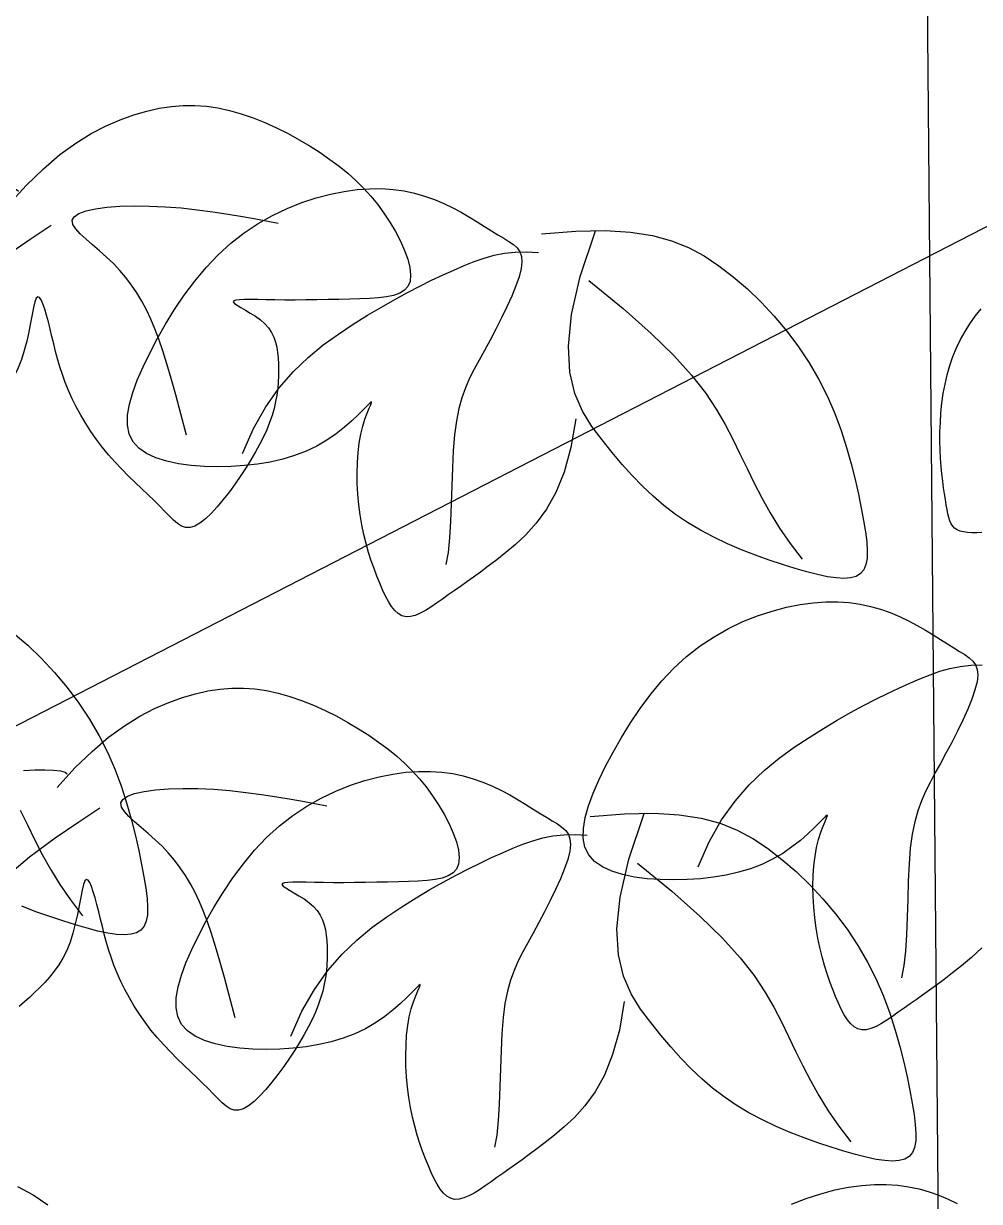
# Model space of a CAD drawing. Extents: x -1568 to -728, y -1287 to -990.
# Drawn here: x -941.959 to -940.302, y -1163.955 to -1161.914 of the extents above; entities that cross this region are included whole.
import ezdxf

# ---------------------------------------------------------------- set-up
doc = ezdxf.new("R2010")
doc.units = 0
doc.header["$LTSCALE"] = 5
doc.layers.get('0').update_dxf_attribs({"linetype": 'CONTINUOUS'})
for name, color, linetype in [('LH', 94, 'CONTINUOUS'), ('LV', 3, 'CONTINUOUS'), ('尺寸标注', 2, 'CONTINUOUS')]:
    doc.layers.add(name, color=color, linetype=linetype)
doc.layers.add('标注', color=4, linetype='CONTINUOUS', lineweight=15)

# ---------------------------------------------------------------- blocks, each defined once
blk = doc.blocks.new('茶')
at = {"layer": 'LH'}
for p, q in [((-0.5048, 0.4494), (-0.5178, 0.4463)), ((-0.4916, 0.4514), (-0.5048, 0.4494)), ((-0.4782, 0.4525), (-0.4916, 0.4514)), ((-0.4645, 0.4525), (-0.4782, 0.4525)), ((-0.4504, 0.4515), (-0.4645, 0.4525)), ((-0.4357, 0.4494), (-0.4504, 0.4515)), ((-0.4204, 0.4463), (-0.4357, 0.4494)), ((-0.5441, 0.4373), (-0.5574, 0.4314)), ((-0.5309, 0.4422), (-0.5441, 0.4373)), ((-0.5178, 0.4463), (-0.5309, 0.4422)), ((-0.4043, 0.442), (-0.4204, 0.4463)), ((-0.3874, 0.4363), (-0.4043, 0.442)), ((-0.3697, 0.4289), (-0.3874, 0.4363)), ((-0.5705, 0.4248), (-0.5835, 0.4176)), ((-0.5574, 0.4314), (-0.5705, 0.4248)), ((-0.3511, 0.4194), (-0.3697, 0.4289)), ((-0.5962, 0.4099), (-0.6085, 0.4018)), ((-0.5835, 0.4176), (-0.5962, 0.4099)), ((-0.3316, 0.4076), (-0.3511, 0.4194)), ((-0.6085, 0.4018), (-0.6203, 0.3934)), ((-0.3113, 0.393), (-0.3316, 0.4076)), ((-0.6315, 0.3849), (-0.642, 0.3762)), ((-0.6203, 0.3934), (-0.6315, 0.3849)), ((-0.2899, 0.3755), (-0.3113, 0.393)), ((-0.6519, 0.3675), (-0.6612, 0.3585)), ((-0.642, 0.3762), (-0.6519, 0.3675)), ((-0.2676, 0.3546), (-0.2899, 0.3755)), ((-0.2783, 0.3718), (-0.2803, 0.3695)), ((-0.2731, 0.3737), (-0.2783, 0.3718)), ((-0.2652, 0.3752), (-0.2731, 0.3737)), ((-0.2552, 0.3764), (-0.2652, 0.3752)), ((-0.2435, 0.3772), (-0.2552, 0.3764)), ((-0.2305, 0.3776), (-0.2435, 0.3772)), ((-0.6612, 0.3585), (-0.6698, 0.3494)), ((-0.6698, 0.3494), (-0.6779, 0.3399)), ((-0.4121, 0.3415), (-0.4295, 0.3399)), ((-0.3956, 0.3424), (-0.4121, 0.3415)), ((-0.3805, 0.3425), (-0.3956, 0.3424)), ((-0.3673, 0.3418), (-0.3805, 0.3425)), ((-0.3562, 0.3403), (-0.3673, 0.3418)), ((-0.3476, 0.338), (-0.3562, 0.3403)), ((-0.6854, 0.3301), (-0.6924, 0.3199)), ((-0.6779, 0.3399), (-0.6854, 0.3301)), ((-0.5023, 0.3271), (-0.5196, 0.3229)), ((-0.4843, 0.331), (-0.5023, 0.3271)), ((-0.466, 0.3346), (-0.4843, 0.331)), ((-0.4476, 0.3376), (-0.466, 0.3346)), ((-0.4295, 0.3399), (-0.4476, 0.3376)), ((-0.342, 0.3348), (-0.3476, 0.338)), ((-0.3395, 0.3308), (-0.342, 0.3348)), ((-0.3399, 0.3261), (-0.3395, 0.3308)), ((-0.2893, 0.3131), (-0.3149, 0.3274)), ((-0.6924, 0.3199), (-0.699, 0.3092)), ((-0.551, 0.3147), (-0.5645, 0.3109)), ((-0.5359, 0.3187), (-0.551, 0.3147)), ((-0.5196, 0.3229), (-0.5359, 0.3187)), ((-0.3535, 0.3078), (-0.3474, 0.3145)), ((-0.3474, 0.3145), (-0.3427, 0.3206)), ((-0.3427, 0.3206), (-0.3399, 0.3261)), ((-0.2604, 0.2968), (-0.2893, 0.3131)), ((-0.699, 0.3092), (-0.705, 0.2981)), ((-0.5645, 0.3109), (-0.5762, 0.3076)), ((-0.368, 0.2931), (-0.3605, 0.3006)), ((-0.3605, 0.3006), (-0.3535, 0.3078)), ((-0.7105, 0.2867), (-0.7152, 0.2753)), ((-0.705, 0.2981), (-0.7105, 0.2867)), ((-0.3755, 0.2852), (-0.368, 0.2931)), ((-0.2292, 0.2776), (-0.2604, 0.2968)), ((-0.7152, 0.2753), (-0.7191, 0.2642)), ((-0.3894, 0.2685), (-0.3827, 0.277)), ((-0.3827, 0.277), (-0.3755, 0.2852)), ((-0.1968, 0.2544), (-0.2292, 0.2776)), ((-0.7191, 0.2642), (-0.7219, 0.2537)), ((-0.4014, 0.2506), (-0.3956, 0.2598)), ((-0.3956, 0.2598), (-0.3894, 0.2685)), ((-0.7219, 0.2537), (-0.7235, 0.244)), ((-0.4068, 0.2411), (-0.4014, 0.2506)), ((-0.296, 0.2422), (-0.2943, 0.2452)), ((-0.2943, 0.2452), (-0.2925, 0.2461)), ((-0.2925, 0.2461), (-0.2906, 0.2447)), ((-0.7235, 0.244), (-0.7237, 0.2354)), ((-0.7237, 0.2354), (-0.7224, 0.2281)), ((-0.4118, 0.2311), (-0.4068, 0.2411)), ((-0.2992, 0.2313), (-0.2977, 0.2375)), ((-0.2977, 0.2375), (-0.296, 0.2422)), ((-0.2906, 0.2447), (-0.2887, 0.2406)), ((-0.2887, 0.2406), (-0.2865, 0.2343)), ((-0.2865, 0.2343), (-0.2842, 0.2263)), ((-0.7224, 0.2281), (-0.7196, 0.2225)), ((-0.7196, 0.2225), (-0.7152, 0.2183)), ((-0.7152, 0.2183), (-0.7094, 0.2154)), ((-0.5883, 0.2176), (-0.5764, 0.2186)), ((-0.5764, 0.2186), (-0.5651, 0.2197)), ((-0.5651, 0.2197), (-0.5546, 0.2207)), ((-0.5546, 0.2207), (-0.5452, 0.2217)), ((-0.5452, 0.2217), (-0.5368, 0.2225)), ((-0.5368, 0.2225), (-0.5298, 0.2231)), ((-0.5298, 0.2231), (-0.5242, 0.2233)), ((-0.5242, 0.2233), (-0.5201, 0.2232)), ((-0.5183, 0.2196), (-0.5211, 0.2172)), ((-0.5201, 0.2232), (-0.5176, 0.2226)), ((-0.517, 0.2214), (-0.5183, 0.2196)), ((-0.5176, 0.2226), (-0.517, 0.2214)), ((-0.4205, 0.2096), (-0.4163, 0.2206)), ((-0.4163, 0.2206), (-0.4118, 0.2311)), ((-0.3022, 0.2161), (-0.3007, 0.2241)), ((-0.3007, 0.2241), (-0.2992, 0.2313)), ((-0.2842, 0.2263), (-0.2816, 0.2169)), ((-0.7094, 0.2154), (-0.7022, 0.2135)), ((-0.7022, 0.2135), (-0.6939, 0.2125)), ((-0.6939, 0.2125), (-0.6846, 0.2122)), ((-0.6846, 0.2122), (-0.6743, 0.2124)), ((-0.6743, 0.2124), (-0.6631, 0.2128)), ((-0.6631, 0.2128), (-0.6513, 0.2134)), ((-0.6513, 0.2134), (-0.6389, 0.2141)), ((-0.6389, 0.2141), (-0.6263, 0.2149)), ((-0.6263, 0.2149), (-0.6135, 0.2158)), ((-0.6135, 0.2158), (-0.6008, 0.2167)), ((-0.6008, 0.2167), (-0.5883, 0.2176)), ((-0.5355, 0.2069), (-0.5411, 0.2027)), ((-0.5301, 0.2108), (-0.5355, 0.2069)), ((-0.5252, 0.2143), (-0.5301, 0.2108)), ((-0.5211, 0.2172), (-0.5252, 0.2143)), ((-0.4243, 0.1981), (-0.4205, 0.2096)), ((-0.3049, 0.1991), (-0.3035, 0.2077)), ((-0.3035, 0.2077), (-0.3022, 0.2161)), ((-0.2816, 0.2169), (-0.2787, 0.2066)), ((-0.2787, 0.2066), (-0.2754, 0.196)), ((-0.5511, 0.1931), (-0.555, 0.188)), ((-0.5464, 0.198), (-0.5511, 0.1931)), ((-0.5411, 0.2027), (-0.5464, 0.198)), ((-0.4278, 0.1856), (-0.4243, 0.1981)), ((-0.3063, 0.1904), (-0.3049, 0.1991)), ((-0.2754, 0.196), (-0.2717, 0.1854)), ((-0.5602, 0.1769), (-0.5617, 0.1711)), ((-0.558, 0.1826), (-0.5602, 0.1769)), ((-0.555, 0.188), (-0.558, 0.1826)), ((-0.4312, 0.1719), (-0.4278, 0.1856)), ((-0.3093, 0.1726), (-0.3077, 0.1815)), ((-0.3077, 0.1815), (-0.3063, 0.1904)), ((-0.2717, 0.1854), (-0.2676, 0.1753)), ((-0.5627, 0.165), (-0.5632, 0.1588)), ((-0.5617, 0.1711), (-0.5627, 0.165)), ((-0.4346, 0.1566), (-0.4312, 0.1719)), ((-0.3133, 0.1542), (-0.3112, 0.1634)), ((-0.3112, 0.1634), (-0.3093, 0.1726)), ((-0.2676, 0.1753), (-0.2629, 0.1661)), ((-0.2629, 0.1661), (-0.2579, 0.1578)), ((-0.5632, 0.1588), (-0.5633, 0.1523)), ((-0.5633, 0.1523), (-0.5631, 0.1457)), ((-0.4381, 0.1393), (-0.4346, 0.1566)), ((-0.3159, 0.1448), (-0.3133, 0.1542)), ((-0.2579, 0.1578), (-0.2524, 0.1503)), ((-0.2524, 0.1503), (-0.2466, 0.1434)), ((-0.5631, 0.1457), (-0.5627, 0.1389)), ((-0.5627, 0.1389), (-0.5621, 0.1319)), ((-0.4418, 0.1198), (-0.4381, 0.1393)), ((-0.3188, 0.1352), (-0.3159, 0.1448)), ((-0.2466, 0.1434), (-0.2406, 0.1371)), ((-0.2406, 0.1371), (-0.2345, 0.1313)), ((-0.5621, 0.1319), (-0.5611, 0.1248)), ((-0.5611, 0.1248), (-0.5599, 0.1175)), ((-0.3262, 0.1155), (-0.3222, 0.1254)), ((-0.3222, 0.1254), (-0.3188, 0.1352)), ((-0.2345, 0.1313), (-0.2282, 0.1259)), ((-0.2282, 0.1259), (-0.2219, 0.1207)), ((-0.5599, 0.1175), (-0.5582, 0.11)), ((-0.5582, 0.11), (-0.5562, 0.1025)), ((-0.4458, 0.0975), (-0.4418, 0.1198)), ((-0.3305, 0.1056), (-0.3262, 0.1155)), ((-0.2219, 0.1207), (-0.2156, 0.1158)), ((-0.2156, 0.1158), (-0.2093, 0.111)), ((-0.2093, 0.111), (-0.2029, 0.1064)), ((-0.5562, 0.1025), (-0.5537, 0.0948)), ((-0.4504, 0.0723), (-0.4458, 0.0975)), ((-0.3406, 0.0858), (-0.3354, 0.0957)), ((-0.3354, 0.0957), (-0.3305, 0.1056)), ((-0.5537, 0.0948), (-0.5507, 0.087)), ((-0.5507, 0.087), (-0.5472, 0.0791)), ((-0.3463, 0.0761), (-0.3406, 0.0858)), ((-0.5472, 0.0791), (-0.5432, 0.0711)), ((-0.5432, 0.0711), (-0.5387, 0.063)), ((-0.3523, 0.0665), (-0.3463, 0.0761)), ((-0.5387, 0.063), (-0.5336, 0.0548)), ((-0.5336, 0.0548), (-0.5281, 0.0465)), ((-0.3655, 0.0482), (-0.3588, 0.0572)), ((-0.3588, 0.0572), (-0.3523, 0.0665)), ((-0.5281, 0.0465), (-0.5222, 0.038)), ((-0.3725, 0.0394), (-0.3655, 0.0482)), ((-0.5222, 0.038), (-0.5158, 0.0294)), ((-0.5158, 0.0294), (-0.5089, 0.0207)), ((-0.3867, 0.0229), (-0.3796, 0.031)), ((-0.3796, 0.031), (-0.3725, 0.0394)), ((-0.5089, 0.0207), (-0.5017, 0.0119)), ((-0.4004, 0.0076), (-0.3937, 0.0151)), ((-0.3937, 0.0151), (-0.3867, 0.0229)), ((-0.5017, 0.0119), (-0.4942, 0.0031)), ((-0.4942, 0.0031), (-0.4865, -0.0052)), ((-0.4125, -0.0064), (-0.4067, 0.0005)), ((-0.4067, 0.0005), (-0.4004, 0.0076)), ((-0.4865, -0.0052), (-0.4788, -0.013)), ((-0.4788, -0.013), (-0.4713, -0.0199)), ((-0.4226, -0.0188), (-0.4178, -0.0128)), ((-0.4178, -0.0128), (-0.4125, -0.0064)), ((-0.4713, -0.0199), (-0.4641, -0.0258)), ((-0.4641, -0.0258), (-0.4573, -0.0302)), ((-0.4314, -0.0284), (-0.4271, -0.0241)), ((-0.4271, -0.0241), (-0.4226, -0.0188)), ((-0.4573, -0.0302), (-0.4511, -0.0331)), ((-0.4511, -0.0331), (-0.4455, -0.0342)), ((-0.4455, -0.0342), (-0.4405, -0.0337)), ((-0.4405, -0.0337), (-0.4359, -0.0317)), ((-0.4359, -0.0317), (-0.4314, -0.0284)), ((-0.1836, -0.1009), (-0.2007, -0.1121)), ((-0.2007, -0.1121), (-0.2167, -0.1247)), ((-0.2322, -0.1388), (-0.2474, -0.1542)), ((-0.2474, -0.1542), (-0.2619, -0.1707)), ((-0.2619, -0.1707), (-0.2757, -0.1882)), ((-0.2757, -0.1882), (-0.2887, -0.2066)), ((-0.2887, -0.2066), (-0.3007, -0.2256)), ((-0.3007, -0.2256), (-0.3115, -0.2453)), ((-0.3115, -0.2453), (-0.321, -0.2654)), ((-0.321, -0.2654), (-0.3291, -0.2857)), ((-0.3291, -0.2857), (-0.336, -0.3061)), ((-0.336, -0.3061), (-0.3416, -0.3263)), ((-0.3416, -0.3263), (-0.3463, -0.3462)), ((-0.3463, -0.3462), (-0.35, -0.3655)), ((-0.223, -0.3435), (-0.2297, -0.361)), ((-0.35, -0.3655), (-0.353, -0.3839)), ((-0.2297, -0.361), (-0.2366, -0.3786)), ((-0.2366, -0.3786), (-0.244, -0.3963)), ((-0.353, -0.3839), (-0.3554, -0.4013)), ((-0.3554, -0.4013), (-0.3573, -0.4174)), ((-0.244, -0.3963), (-0.2521, -0.4143)), ((-0.3573, -0.4174), (-0.3588, -0.4321)), ((-0.2521, -0.4143), (-0.2614, -0.4326)), ((-0.3588, -0.4321), (-0.3599, -0.4453)), ((-0.2614, -0.4326), (-0.2721, -0.4514)), ((-0.3599, -0.4453), (-0.3604, -0.457)), ((-0.3604, -0.457), (-0.3602, -0.4672)), ((-0.2721, -0.4514), (-0.2844, -0.4708)), ((-0.2466, -0.4687), (-0.2312, -0.4617)), ((-0.2312, -0.4617), (-0.2157, -0.4541)), ((-0.3602, -0.4672), (-0.3593, -0.4759)), ((-0.3593, -0.4759), (-0.3573, -0.4831)), ((-0.2755, -0.4807), (-0.2614, -0.475)), ((-0.2614, -0.475), (-0.2466, -0.4687)), ((-0.3573, -0.4831), (-0.3544, -0.4888)), ((-0.3544, -0.4888), (-0.3503, -0.493)), ((-0.3008, -0.4899), (-0.2886, -0.4857)), ((-0.2886, -0.4857), (-0.2755, -0.4807)), ((-0.3503, -0.493), (-0.345, -0.4956)), ((-0.345, -0.4956), (-0.3385, -0.4969)), ((-0.3385, -0.4969), (-0.3307, -0.4969)), ((-0.3307, -0.4969), (-0.3219, -0.4956)), ((-0.3219, -0.4956), (-0.3118, -0.4933)), ((-0.3118, -0.4933), (-0.3008, -0.4899))]:
    blk.add_line(p, q, dxfattribs=at)
blk = doc.blocks.new('茶1')
at = {"layer": '尺寸标注'}
for p in [(-0.0841, 0.7079), (-0.0841, 0.0324)]:
    blk.add_blockref('茶', p, dxfattribs=at)
blk = doc.blocks.new('15')
at = {"layer": 'LH', "color": 38}
for p, q in [((-0.8594, 2.2299), (-0.8435, 2.2331)), ((-0.8435, 2.2331), (-0.8284, 2.2351)), ((-0.8284, 2.2351), (-0.8139, 2.2361)), ((-0.8139, 2.2361), (-0.8001, 2.2362)), ((-0.8001, 2.2362), (-0.7869, 2.2353)), ((-0.7869, 2.2353), (-0.7743, 2.2335)), ((-0.7743, 2.2335), (-0.7622, 2.231)), ((-0.9095, 2.2133), (-0.8926, 2.2201)), ((-0.8926, 2.2201), (-0.8758, 2.2256)), ((-0.8758, 2.2256), (-0.8594, 2.2299)), ((-0.7622, 2.231), (-0.7506, 2.2277)), ((-0.7506, 2.2277), (-0.7394, 2.2237)), ((-0.7394, 2.2237), (-0.7286, 2.2192)), ((-0.7286, 2.2192), (-0.7182, 2.2142)), ((-0.9429, 2.196), (-0.9263, 2.2053)), ((-0.9263, 2.2053), (-0.9095, 2.2133)), ((-0.7182, 2.2142), (-0.7083, 2.2089)), ((-0.7083, 2.2089), (-0.6988, 2.2034)), ((-0.9591, 2.1853), (-0.9429, 2.196)), ((-0.6988, 2.2034), (-0.6898, 2.1979)), ((-0.6898, 2.1979), (-0.6813, 2.1926)), ((-0.6813, 2.1926), (-0.6734, 2.1876)), ((-0.9746, 2.1732), (-0.9591, 2.1853)), ((-0.6734, 2.1876), (-0.6661, 2.183)), ((-0.6661, 2.183), (-0.6593, 2.179)), ((-0.6593, 2.179), (-0.6533, 2.1753)), ((-0.6155, 2.1839), (-0.576, 2.1871)), ((-0.576, 2.1871), (-0.542, 2.1878)), ((-0.5708, 2.1347), (-0.5531, 2.1874)), ((-0.542, 2.1878), (-0.5127, 2.1861)), ((-0.5127, 2.1861), (-0.4874, 2.1821)), ((-0.4874, 2.1821), (-0.4653, 2.1761)), ((-0.9893, 2.1597), (-0.9746, 2.1732)), ((-0.6533, 2.1753), (-0.6481, 2.1717)), ((-0.6481, 2.1717), (-0.6439, 2.1677)), ((-0.6439, 2.1677), (-0.6408, 2.1633)), ((-0.4653, 2.1761), (-0.4457, 2.1682)), ((-0.4457, 2.1682), (-0.4278, 2.1585)), ((-1.0031, 2.145), (-0.9893, 2.1597)), ((-0.705, 2.1474), (-0.6934, 2.152)), ((-0.6934, 2.152), (-0.6819, 2.156)), ((-0.6819, 2.156), (-0.6704, 2.1592)), ((-0.6704, 2.1592), (-0.6585, 2.1615)), ((-0.6585, 2.1615), (-0.6461, 2.1629)), ((-0.6461, 2.1629), (-0.633, 2.1633)), ((-0.6408, 2.1633), (-0.6388, 2.158)), ((-0.6382, 2.1516), (-0.6391, 2.1439)), ((-0.6388, 2.158), (-0.6382, 2.1516)), ((-0.633, 2.1633), (-0.6189, 2.1624)), ((-0.4278, 2.1585), (-0.4108, 2.1472)), ((-1.0161, 2.1294), (-1.0031, 2.145)), ((-0.7294, 2.1365), (-0.7169, 2.1422)), ((-0.7169, 2.1422), (-0.705, 2.1474)), ((-0.6391, 2.1439), (-0.6415, 2.1345)), ((-0.4108, 2.1472), (-0.3942, 2.1345)), ((-1.0283, 2.1131), (-1.0161, 2.1294)), ((-0.7704, 2.1162), (-0.7562, 2.1236)), ((-0.7562, 2.1236), (-0.7425, 2.1303)), ((-0.7425, 2.1303), (-0.7294, 2.1365)), ((-0.6452, 2.1238), (-0.6499, 2.112)), ((-0.6415, 2.1345), (-0.6452, 2.1238)), ((-0.5809, 2.0907), (-0.5708, 2.1347)), ((-0.561, 2.1302), (-0.5212, 2.0977)), ((-0.3942, 2.1345), (-0.3778, 2.1204)), ((-1.0395, 2.0964), (-1.0283, 2.1131)), ((-0.7852, 2.1082), (-0.7704, 2.1162)), ((-0.6499, 2.112), (-0.6556, 2.0996)), ((-0.3778, 2.1204), (-0.3619, 2.1052)), ((-1.0499, 2.0795), (-1.0395, 2.0964)), ((-0.8166, 2.0899), (-0.8006, 2.0994)), ((-0.8006, 2.0994), (-0.7852, 2.1082)), ((-0.6556, 2.0996), (-0.6618, 2.0868)), ((-0.5212, 2.0977), (-0.4888, 2.0689)), ((-0.3619, 2.1052), (-0.3467, 2.0889)), ((-0.1145, 2.0889), (-0.1078, 2.0972)), ((-0.8332, 2.0795), (-0.8166, 2.0899)), ((-0.6618, 2.0868), (-0.6683, 2.0739)), ((-0.5846, 2.0543), (-0.5809, 2.0907)), ((-0.3467, 2.0889), (-0.3323, 2.0717)), ((-0.1207, 2.0802), (-0.1145, 2.0889)), ((-1.0595, 2.0627), (-1.0499, 2.0795)), ((-0.8503, 2.0682), (-0.8332, 2.0795)), ((-0.6683, 2.0739), (-0.675, 2.0613)), ((-0.4888, 2.0689), (-0.4629, 2.0435)), ((-0.3323, 2.0717), (-0.3187, 2.0536)), ((-0.1316, 2.0619), (-0.1264, 2.0712)), ((-0.1264, 2.0712), (-0.1207, 2.0802)), ((-1.0681, 2.0462), (-1.0595, 2.0627)), ((-0.8851, 2.0413), (-0.8678, 2.0556)), ((-0.8678, 2.0556), (-0.8503, 2.0682)), ((-0.675, 2.0613), (-0.6815, 2.0494)), ((-0.1362, 2.0522), (-0.1316, 2.0619)), ((-1.0759, 2.0303), (-1.0681, 2.0462)), ((-0.6815, 2.0494), (-0.6877, 2.0382)), ((-0.583, 2.0243), (-0.5846, 2.0543)), ((-0.4629, 2.0435), (-0.4424, 2.0208)), ((-0.3187, 2.0536), (-0.3063, 2.035)), ((-0.1439, 2.0319), (-0.1403, 2.0422)), ((-0.1403, 2.0422), (-0.1362, 2.0522)), ((-1.0825, 2.015), (-1.0759, 2.0303)), ((-0.9022, 2.0249), (-0.8851, 2.0413)), ((-0.6877, 2.0382), (-0.6934, 2.0276)), ((-0.3063, 2.035), (-0.2952, 2.0158)), ((-0.147, 2.0213), (-0.1439, 2.0319)), ((-1.0878, 2.0006), (-1.0825, 2.015)), ((-0.9186, 2.006), (-0.9022, 2.0249)), ((-0.6987, 2.0171), (-0.7034, 2.0062)), ((-0.6934, 2.0276), (-0.6987, 2.0171)), ((-0.5771, 1.9996), (-0.583, 2.0243)), ((-0.4424, 2.0208), (-0.4263, 2.0002)), ((-0.2952, 2.0158), (-0.2854, 1.9962)), ((-0.1495, 2.0105), (-0.147, 2.0213)), ((-1.0916, 1.9871), (-1.0878, 2.0006)), ((-0.9342, 1.9841), (-0.9186, 2.006)), ((-0.7034, 2.0062), (-0.7076, 1.9947)), ((-0.1515, 1.9994), (-0.1495, 2.0105)), ((-1.0937, 1.9745), (-1.0916, 1.9871)), ((-0.8136, 1.9887), (-0.8167, 1.9857)), ((-0.8121, 1.9899), (-0.8136, 1.9887)), ((-0.8129, 1.9866), (-0.812, 1.9891)), ((-0.812, 1.9891), (-0.8121, 1.9899)), ((-0.7076, 1.9947), (-0.7111, 1.9821)), ((-0.5682, 1.9791), (-0.5771, 1.9996)), ((-0.4263, 2.0002), (-0.4137, 1.9814)), ((-0.2854, 1.9962), (-0.2769, 1.9764)), ((-0.1542, 1.9771), (-0.1531, 1.9882)), ((-0.1531, 1.9882), (-0.1515, 1.9994)), ((-1.0939, 1.9631), (-1.0937, 1.9745)), ((-0.9484, 1.959), (-0.9342, 1.9841)), ((-0.8273, 1.9749), (-0.8346, 1.968)), ((-0.8213, 1.9809), (-0.8273, 1.9749)), ((-0.8167, 1.9857), (-0.8213, 1.9809)), ((-0.8196, 1.97), (-0.817, 1.9769)), ((-0.817, 1.9769), (-0.8147, 1.9825)), ((-0.8147, 1.9825), (-0.8129, 1.9866)), ((-0.7111, 1.9821), (-0.714, 1.9679)), ((-0.5573, 1.9616), (-0.5682, 1.9791)), ((-0.4137, 1.9814), (-0.4034, 1.9637)), ((-0.2769, 1.9764), (-0.2696, 1.9567)), ((-0.1549, 1.966), (-0.1542, 1.9771)), ((-1.092, 1.9528), (-1.0939, 1.9631)), ((-0.8432, 1.9606), (-0.8529, 1.953)), ((-0.8346, 1.968), (-0.8432, 1.9606)), ((-0.8244, 1.9525), (-0.8221, 1.9618)), ((-0.8221, 1.9618), (-0.8196, 1.97)), ((-0.714, 1.9679), (-0.7162, 1.9518)), ((-0.5761, 1.9703), (-0.5818, 1.937)), ((-0.5455, 1.9461), (-0.5573, 1.9616)), ((-0.4034, 1.9637), (-0.3946, 1.9466)), ((-0.1553, 1.9551), (-0.1549, 1.966)), ((-1.0877, 1.9439), (-1.092, 1.9528)), ((-0.9612, 1.9302), (-0.9484, 1.959)), ((-0.8529, 1.953), (-0.8636, 1.9456)), ((-0.8263, 1.9423), (-0.8244, 1.9525)), ((-0.7162, 1.9518), (-0.7176, 1.9335)), ((-0.5339, 1.9315), (-0.5455, 1.9461)), ((-0.3946, 1.9466), (-0.3864, 1.9297)), ((-0.2696, 1.9567), (-0.2633, 1.9373)), ((-0.1553, 1.9445), (-0.1553, 1.9551)), ((-1.0809, 1.9363), (-1.0877, 1.9439)), ((-1.0719, 1.9301), (-1.0809, 1.9363)), ((-0.8876, 1.9329), (-0.9008, 1.9279)), ((-0.8752, 1.9388), (-0.8876, 1.9329)), ((-0.8636, 1.9456), (-0.8752, 1.9388)), ((-0.8275, 1.9314), (-0.8263, 1.9423)), ((-0.7176, 1.9335), (-0.7186, 1.9136)), ((-0.5818, 1.937), (-0.5896, 1.9088)), ((-0.2633, 1.9373), (-0.2579, 1.9184)), ((-0.1551, 1.9343), (-0.1553, 1.9445)), ((-0.1546, 1.9246), (-0.1551, 1.9343)), ((-1.061, 1.9251), (-1.0719, 1.9301)), ((-1.0486, 1.9212), (-1.061, 1.9251)), ((-1.0349, 1.9183), (-1.0486, 1.9212)), ((-0.9289, 1.9204), (-0.9436, 1.918)), ((-0.9146, 1.9237), (-0.9289, 1.9204)), ((-0.9008, 1.9279), (-0.9146, 1.9237)), ((-0.8286, 1.9079), (-0.8283, 1.9198)), ((-0.8283, 1.9198), (-0.8275, 1.9314)), ((-0.5223, 1.9177), (-0.5339, 1.9315)), ((-0.3864, 1.9297), (-0.3782, 1.9128)), ((-0.1539, 1.9153), (-0.1546, 1.9246)), ((-1.0203, 1.9164), (-1.0349, 1.9183)), ((-1.005, 1.9153), (-1.0203, 1.9164)), ((-0.9895, 1.9149), (-1.005, 1.9153)), ((-0.974, 1.9152), (-0.9895, 1.9149)), ((-0.9587, 1.9162), (-0.974, 1.9152)), ((-0.9436, 1.918), (-0.9587, 1.9162)), ((-0.8284, 1.8956), (-0.8286, 1.9079)), ((-0.7186, 1.9136), (-0.7192, 1.8928)), ((-0.5896, 1.9088), (-0.5992, 1.8853)), ((-0.5107, 1.9047), (-0.5223, 1.9177)), ((-0.3782, 1.9128), (-0.3699, 1.8959)), ((-0.2579, 1.9184), (-0.2534, 1.9003)), ((-0.1531, 1.9066), (-0.1539, 1.9153)), ((-0.1521, 1.8983), (-0.1531, 1.9066)), ((-0.8277, 1.8833), (-0.8284, 1.8956)), ((-0.7192, 1.8928), (-0.7198, 1.8719)), ((-0.4989, 1.8925), (-0.5107, 1.9047)), ((-0.4868, 1.8809), (-0.4989, 1.8925)), ((-0.3699, 1.8959), (-0.3611, 1.8789)), ((-0.2534, 1.9003), (-0.2496, 1.8832)), ((-0.1511, 1.8906), (-0.1521, 1.8983)), ((-0.8266, 1.8711), (-0.8277, 1.8833)), ((-0.5992, 1.8853), (-0.61, 1.8658)), ((-0.4742, 1.8701), (-0.4868, 1.8809)), ((-0.3611, 1.8789), (-0.3514, 1.8616)), ((-0.2496, 1.8832), (-0.2463, 1.8672)), ((-0.15, 1.8835), (-0.1511, 1.8906)), ((-0.149, 1.8769), (-0.15, 1.8835)), ((-0.8251, 1.8592), (-0.8266, 1.8711)), ((-0.7198, 1.8719), (-0.7206, 1.8516)), ((-0.61, 1.8658), (-0.6216, 1.8496)), ((-0.461, 1.8599), (-0.4742, 1.8701)), ((-0.2463, 1.8672), (-0.2436, 1.8527)), ((-0.148, 1.8709), (-0.149, 1.8769)), ((-0.147, 1.8654), (-0.148, 1.8709)), ((-0.1461, 1.8605), (-0.147, 1.8654)), ((-0.8231, 1.8477), (-0.8251, 1.8592)), ((-0.7206, 1.8516), (-0.7218, 1.8327)), ((-0.447, 1.8504), (-0.461, 1.8599)), ((-0.3514, 1.8616), (-0.3407, 1.8441)), ((-0.2436, 1.8527), (-0.2414, 1.8397)), ((-0.1451, 1.8562), (-0.1461, 1.8605)), ((-0.1439, 1.8524), (-0.1451, 1.8562)), ((-0.1425, 1.8491), (-0.1439, 1.8524)), ((-0.8208, 1.8367), (-0.8231, 1.8477)), ((-0.6216, 1.8496), (-0.6336, 1.8363)), ((-0.4321, 1.8416), (-0.447, 1.8504)), ((-0.4166, 1.8334), (-0.4321, 1.8416)), ((-0.3407, 1.8441), (-0.3285, 1.8263)), ((-0.2414, 1.8397), (-0.24, 1.8281)), ((-0.1406, 1.8463), (-0.1425, 1.8491)), ((-0.1384, 1.844), (-0.1406, 1.8463)), ((-0.1355, 1.8421), (-0.1384, 1.844)), ((-0.1321, 1.8406), (-0.1355, 1.8421)), ((-0.1281, 1.8396), (-0.1321, 1.8406)), ((-0.1235, 1.8389), (-0.1281, 1.8396)), ((-0.1184, 1.8386), (-0.1235, 1.8389)), ((-0.1129, 1.8386), (-0.1184, 1.8386)), ((-0.1069, 1.8389), (-0.1129, 1.8386)), ((-0.8182, 1.8261), (-0.8208, 1.8367)), ((-0.8154, 1.816), (-0.8182, 1.8261)), ((-0.7218, 1.8327), (-0.7236, 1.8158)), ((-0.6455, 1.8252), (-0.6569, 1.8158)), ((-0.6336, 1.8363), (-0.6455, 1.8252)), ((-0.4006, 1.8259), (-0.4166, 1.8334)), ((-0.3844, 1.8189), (-0.4006, 1.8259)), ((-0.3285, 1.8263), (-0.3145, 1.808)), ((-0.24, 1.8281), (-0.2393, 1.8179)), ((-0.8123, 1.8063), (-0.8154, 1.816)), ((-0.7236, 1.8158), (-0.7263, 1.8018)), ((-0.6569, 1.8158), (-0.6674, 1.8075)), ((-0.3683, 1.8126), (-0.3844, 1.8189)), ((-0.3525, 1.8069), (-0.3683, 1.8126)), ((-0.2393, 1.8179), (-0.2396, 1.8091)), ((-0.8091, 1.7972), (-0.8123, 1.8063)), ((-0.8058, 1.7885), (-0.8091, 1.7972)), ((-0.6771, 1.8), (-0.686, 1.7933)), ((-0.6674, 1.8075), (-0.6771, 1.8)), ((-0.3372, 1.8018), (-0.3525, 1.8069)), ((-0.3226, 1.7973), (-0.3372, 1.8018)), ((-0.3091, 1.7934), (-0.3226, 1.7973)), ((-0.2408, 1.8018), (-0.2433, 1.7959)), ((-0.2396, 1.8091), (-0.2408, 1.8018)), ((-0.8025, 1.7803), (-0.8058, 1.7885)), ((-0.6942, 1.7873), (-0.702, 1.7818)), ((-0.686, 1.7933), (-0.6942, 1.7873)), ((-0.2967, 1.7903), (-0.3091, 1.7934)), ((-0.2853, 1.7879), (-0.2967, 1.7903)), ((-0.2752, 1.7864), (-0.2853, 1.7879)), ((-0.2662, 1.7859), (-0.2752, 1.7864)), ((-0.2585, 1.7865), (-0.2662, 1.7859)), ((-0.2521, 1.7883), (-0.2585, 1.7865)), ((-0.247, 1.7914), (-0.2521, 1.7883)), ((-0.2433, 1.7959), (-0.247, 1.7914)), ((-0.7992, 1.7726), (-0.8025, 1.7803)), ((-0.7959, 1.7655), (-0.7992, 1.7726)), ((-0.7164, 1.7716), (-0.7233, 1.7668)), ((-0.7093, 1.7766), (-0.7164, 1.7716)), ((-0.702, 1.7818), (-0.7093, 1.7766)), ((-0.7925, 1.7591), (-0.7959, 1.7655)), ((-0.7889, 1.7535), (-0.7925, 1.7591)), ((-0.7368, 1.7572), (-0.7433, 1.7528)), ((-0.7301, 1.7619), (-0.7368, 1.7572)), ((-0.7233, 1.7668), (-0.7301, 1.7619)), ((-0.3328, 1.7525), (-0.3169, 1.7557)), ((-0.3169, 1.7557), (-0.3018, 1.7578)), ((-0.3018, 1.7578), (-0.2873, 1.7588)), ((-0.2873, 1.7588), (-0.2735, 1.7588)), ((-0.2735, 1.7588), (-0.2603, 1.7579)), ((-0.2603, 1.7579), (-0.2477, 1.7562)), ((-0.2477, 1.7562), (-0.2356, 1.7536)), ((-0.7852, 1.7489), (-0.7889, 1.7535)), ((-0.7811, 1.7453), (-0.7852, 1.7489)), ((-0.7768, 1.7428), (-0.7811, 1.7453)), ((-0.7721, 1.7417), (-0.7768, 1.7428)), ((-0.7616, 1.7432), (-0.767, 1.7419)), ((-0.7558, 1.7456), (-0.7616, 1.7432)), ((-0.7497, 1.7489), (-0.7558, 1.7456)), ((-0.7433, 1.7528), (-0.7497, 1.7489)), ((-0.3829, 1.736), (-0.366, 1.7427)), ((-0.366, 1.7427), (-0.3492, 1.7482)), ((-0.3492, 1.7482), (-0.3328, 1.7525)), ((-0.2356, 1.7536), (-0.224, 1.7503)), ((-0.224, 1.7503), (-0.2128, 1.7464)), ((-0.2128, 1.7464), (-0.202, 1.7418)), ((-0.767, 1.7419), (-0.7721, 1.7417)), ((-0.3997, 1.7279), (-0.3829, 1.736)), ((-0.202, 1.7418), (-0.1916, 1.7368)), ((-0.1916, 1.7368), (-0.1817, 1.7315)), ((-0.1817, 1.7315), (-0.1722, 1.726)), ((-0.4325, 1.7079), (-0.4163, 1.7186)), ((-0.4163, 1.7186), (-0.3997, 1.7279)), ((-0.1722, 1.726), (-0.1632, 1.7206)), ((-0.1632, 1.7206), (-0.1547, 1.7152)), ((-0.1547, 1.7152), (-0.1468, 1.7102)), ((-0.448, 1.6958), (-0.4325, 1.7079)), ((-0.1468, 1.7102), (-0.1395, 1.7057)), ((-0.1395, 1.7057), (-0.1327, 1.7016)), ((-0.1327, 1.7016), (-0.1267, 1.698)), ((-0.4627, 1.6823), (-0.448, 1.6958)), ((-0.1267, 1.698), (-0.1215, 1.6943)), ((-0.1215, 1.6943), (-0.1173, 1.6904)), ((-0.1173, 1.6904), (-0.1142, 1.6859)), ((-0.4765, 1.6677), (-0.4627, 1.6823)), ((-0.1784, 1.67), (-0.1668, 1.6746)), ((-0.1668, 1.6746), (-0.1553, 1.6786)), ((-0.1553, 1.6786), (-0.1438, 1.6818)), ((-0.1438, 1.6818), (-0.1319, 1.6842)), ((-0.1319, 1.6842), (-0.1195, 1.6856)), ((-0.1195, 1.6856), (-0.1064, 1.6859)), ((-0.1142, 1.6859), (-0.1122, 1.6807)), ((-0.1116, 1.6743), (-0.1125, 1.6665)), ((-0.1122, 1.6807), (-0.1116, 1.6743)), ((-0.4895, 1.6521), (-0.4765, 1.6677)), ((-0.2028, 1.6591), (-0.1903, 1.6648)), ((-0.1903, 1.6648), (-0.1784, 1.67)), ((-0.1125, 1.6665), (-0.1149, 1.6571)), ((-0.5017, 1.6358), (-0.4895, 1.6521)), ((-0.2296, 1.6462), (-0.2159, 1.6529)), ((-0.2159, 1.6529), (-0.2028, 1.6591)), ((-0.1149, 1.6571), (-0.1186, 1.6464)), ((-0.5129, 1.619), (-0.5017, 1.6358)), ((-0.2586, 1.6308), (-0.2438, 1.6389)), ((-0.2438, 1.6389), (-0.2296, 1.6462)), ((-0.1233, 1.6347), (-0.129, 1.6222)), ((-0.1186, 1.6464), (-0.1233, 1.6347)), ((-0.29, 1.6125), (-0.274, 1.6221)), ((-0.274, 1.6221), (-0.2586, 1.6308)), ((-0.129, 1.6222), (-0.1352, 1.6094)), ((-0.5233, 1.6021), (-0.5129, 1.619)), ((-0.3066, 1.6022), (-0.29, 1.6125)), ((-0.1352, 1.6094), (-0.1417, 1.5965)), ((-0.5329, 1.5853), (-0.5233, 1.6021)), ((-0.3237, 1.5908), (-0.3066, 1.6022)), ((-0.1417, 1.5965), (-0.1484, 1.584)), ((-0.5415, 1.5688), (-0.5329, 1.5853)), ((-0.3411, 1.5782), (-0.3237, 1.5908)), ((-0.1484, 1.584), (-0.1549, 1.572)), ((-0.5492, 1.5529), (-0.5415, 1.5688)), ((-0.3585, 1.5639), (-0.3411, 1.5782)), ((-0.1549, 1.572), (-0.1611, 1.5608)), ((-0.8364, 1.5469), (-0.8196, 1.5524)), ((-0.8196, 1.5524), (-0.8032, 1.5567)), ((-0.8032, 1.5567), (-0.7874, 1.5599)), ((-0.7874, 1.5599), (-0.7722, 1.562)), ((-0.7722, 1.562), (-0.7578, 1.563)), ((-0.7578, 1.563), (-0.744, 1.563)), ((-0.744, 1.563), (-0.7308, 1.5621)), ((-0.7308, 1.5621), (-0.7181, 1.5604)), ((-0.7181, 1.5604), (-0.706, 1.5578)), ((-0.706, 1.5578), (-0.6944, 1.5545)), ((-0.6944, 1.5545), (-0.6832, 1.5506)), ((-0.5559, 1.5377), (-0.5492, 1.5529)), ((-0.3756, 1.5475), (-0.3585, 1.5639)), ((-0.1611, 1.5608), (-0.1668, 1.5502)), ((-0.8701, 1.5321), (-0.8533, 1.5402)), ((-0.8533, 1.5402), (-0.8364, 1.5469)), ((-0.6832, 1.5506), (-0.6724, 1.546)), ((-0.6724, 1.546), (-0.662, 1.541)), ((-0.662, 1.541), (-0.6521, 1.5357)), ((-0.392, 1.5286), (-0.3756, 1.5475)), ((-0.1721, 1.5397), (-0.1768, 1.5289)), ((-0.1668, 1.5502), (-0.1721, 1.5397)), ((-0.8867, 1.5228), (-0.8701, 1.5321)), ((-0.6521, 1.5357), (-0.6426, 1.5302)), ((-0.6426, 1.5302), (-0.6336, 1.5248)), ((-0.6336, 1.5248), (-0.6252, 1.5194)), ((-0.5612, 1.5232), (-0.5559, 1.5377)), ((-0.4076, 1.5068), (-0.392, 1.5286)), ((-0.1768, 1.5289), (-0.181, 1.5174)), ((-0.9184, 1.5), (-0.9029, 1.5121)), ((-0.9029, 1.5121), (-0.8867, 1.5228)), ((-0.6252, 1.5194), (-0.6173, 1.5144)), ((-0.6173, 1.5144), (-0.6099, 1.5099)), ((-0.565, 1.5097), (-0.5612, 1.5232)), ((-0.5593, 1.5108), (-0.5198, 1.514)), ((-0.5198, 1.514), (-0.4858, 1.5146)), ((-0.5146, 1.4616), (-0.497, 1.5143)), ((-0.4858, 1.5146), (-0.4565, 1.5129)), ((-0.4565, 1.5129), (-0.4312, 1.509)), ((-0.287, 1.5114), (-0.2901, 1.5083)), ((-0.2855, 1.5125), (-0.287, 1.5114)), ((-0.2863, 1.5093), (-0.2854, 1.5118)), ((-0.2854, 1.5118), (-0.2855, 1.5125)), ((-0.181, 1.5174), (-0.1845, 1.5047)), ((-0.9331, 1.4865), (-0.9184, 1.5)), ((-0.6099, 1.5099), (-0.6032, 1.5059)), ((-0.6032, 1.5059), (-0.5971, 1.5022)), ((-0.5971, 1.5022), (-0.592, 1.4985)), ((-0.592, 1.4985), (-0.5877, 1.4946)), ((-0.5673, 1.4857), (-0.5671, 1.4971)), ((-0.5671, 1.4971), (-0.565, 1.5097)), ((-0.4312, 1.509), (-0.4092, 1.503)), ((-0.4218, 1.4816), (-0.4076, 1.5068)), ((-0.4092, 1.503), (-0.3896, 1.495)), ((-0.3007, 1.4976), (-0.308, 1.4907)), ((-0.2947, 1.5036), (-0.3007, 1.4976)), ((-0.2901, 1.5083), (-0.2947, 1.5036)), ((-0.2929, 1.4926), (-0.2904, 1.4995)), ((-0.2904, 1.4995), (-0.2881, 1.5051)), ((-0.2881, 1.5051), (-0.2863, 1.5093)), ((-0.1845, 1.5047), (-0.1874, 1.4905)), ((-0.947, 1.4719), (-0.9331, 1.4865)), ((-0.6258, 1.4828), (-0.6142, 1.486)), ((-0.6142, 1.486), (-0.6024, 1.4884)), ((-0.6024, 1.4884), (-0.59, 1.4898)), ((-0.59, 1.4898), (-0.5768, 1.4901)), ((-0.5877, 1.4946), (-0.5846, 1.4901)), ((-0.5846, 1.4901), (-0.5827, 1.4849)), ((-0.5827, 1.4849), (-0.5821, 1.4785)), ((-0.5768, 1.4901), (-0.5627, 1.4892)), ((-0.5654, 1.4755), (-0.5673, 1.4857)), ((-0.3896, 1.495), (-0.3716, 1.4854)), ((-0.3716, 1.4854), (-0.3547, 1.4741)), ((-0.308, 1.4907), (-0.3166, 1.4832)), ((-0.2978, 1.4752), (-0.2955, 1.4844)), ((-0.2955, 1.4844), (-0.2929, 1.4926)), ((-0.1874, 1.4905), (-0.1896, 1.4744)), ((-0.96, 1.4563), (-0.947, 1.4719)), ((-0.6608, 1.469), (-0.6488, 1.4742)), ((-0.6488, 1.4742), (-0.6372, 1.4788)), ((-0.6372, 1.4788), (-0.6258, 1.4828)), ((-0.5829, 1.4707), (-0.5853, 1.4613)), ((-0.5821, 1.4785), (-0.5829, 1.4707)), ((-0.5611, 1.4665), (-0.5654, 1.4755)), ((-0.4346, 1.4528), (-0.4218, 1.4816)), ((-0.3547, 1.4741), (-0.338, 1.4613)), ((-0.3263, 1.4756), (-0.337, 1.4682)), ((-0.3166, 1.4832), (-0.3263, 1.4756)), ((-0.2996, 1.465), (-0.2978, 1.4752)), ((-0.1896, 1.4744), (-0.191, 1.4561)), ((-0.9721, 1.44), (-0.96, 1.4563)), ((-0.7, 1.4504), (-0.6863, 1.4571)), ((-0.6863, 1.4571), (-0.6733, 1.4633)), ((-0.6733, 1.4633), (-0.6608, 1.469)), ((-0.5853, 1.4613), (-0.589, 1.4506)), ((-0.5543, 1.459), (-0.5611, 1.4665)), ((-0.5453, 1.4527), (-0.5543, 1.459)), ((-0.5248, 1.4176), (-0.5146, 1.4616)), ((-0.5048, 1.457), (-0.465, 1.4245)), ((-0.3486, 1.4614), (-0.361, 1.4555)), ((-0.337, 1.4682), (-0.3486, 1.4614)), ((-0.338, 1.4613), (-0.3216, 1.4473)), ((-0.3009, 1.454), (-0.2996, 1.465)), ((-0.191, 1.4561), (-0.192, 1.4362)), ((-0.7291, 1.435), (-0.7142, 1.4431)), ((-0.7142, 1.4431), (-0.7, 1.4504)), ((-0.589, 1.4506), (-0.5938, 1.4389)), ((-0.5344, 1.4477), (-0.5453, 1.4527)), ((-0.522, 1.4438), (-0.5344, 1.4477)), ((-0.5083, 1.4409), (-0.522, 1.4438)), ((-0.4023, 1.4431), (-0.417, 1.4406)), ((-0.388, 1.4464), (-0.4023, 1.4431)), ((-0.3742, 1.4505), (-0.388, 1.4464)), ((-0.361, 1.4555), (-0.3742, 1.4505)), ((-0.3216, 1.4473), (-0.3058, 1.432)), ((-0.3017, 1.4425), (-0.3009, 1.454)), ((-0.9834, 1.4232), (-0.9721, 1.44)), ((-0.7445, 1.4263), (-0.7291, 1.435)), ((-0.5938, 1.4389), (-0.5994, 1.4264)), ((-0.4936, 1.439), (-0.5083, 1.4409)), ((-0.4784, 1.4379), (-0.4936, 1.439)), ((-0.4629, 1.4376), (-0.4784, 1.4379)), ((-0.4474, 1.4379), (-0.4629, 1.4376)), ((-0.4321, 1.4389), (-0.4474, 1.4379)), ((-0.417, 1.4406), (-0.4321, 1.4389)), ((-0.3058, 1.432), (-0.2905, 1.4157)), ((-0.302, 1.4305), (-0.3017, 1.4425)), ((-0.3018, 1.4183), (-0.302, 1.4305)), ((-0.192, 1.4362), (-0.1926, 1.4154)), ((-0.9938, 1.4063), (-0.9834, 1.4232)), ((-0.7771, 1.4064), (-0.7605, 1.4167)), ((-0.7605, 1.4167), (-0.7445, 1.4263)), ((-0.5994, 1.4264), (-0.6056, 1.4136)), ((-0.5285, 1.3811), (-0.5248, 1.4176)), ((-0.465, 1.4245), (-0.4327, 1.3958)), ((-0.3011, 1.406), (-0.3018, 1.4183)), ((-0.2905, 1.4157), (-0.2761, 1.3985)), ((-0.1926, 1.4154), (-0.1932, 1.3945)), ((-1.0033, 1.3895), (-0.9938, 1.4063)), ((-0.7942, 1.395), (-0.7771, 1.4064)), ((-0.6056, 1.4136), (-0.6122, 1.4007)), ((-0.3, 1.3938), (-0.3011, 1.406)), ((-1.012, 1.373), (-1.0033, 1.3895)), ((-0.8116, 1.3824), (-0.7942, 1.395)), ((-0.6188, 1.3882), (-0.6254, 1.3762)), ((-0.6122, 1.4007), (-0.6188, 1.3882)), ((-0.4327, 1.3958), (-0.4067, 1.3703)), ((-0.2985, 1.3819), (-0.3, 1.3938)), ((-0.2761, 1.3985), (-0.2626, 1.3805)), ((-0.1932, 1.3945), (-0.194, 1.3742)), ((-0.829, 1.3681), (-0.8116, 1.3824)), ((-0.6254, 1.3762), (-0.6315, 1.365)), ((-0.5268, 1.3511), (-0.5285, 1.3811)), ((-0.2965, 1.3704), (-0.2985, 1.3819)), ((-0.2626, 1.3805), (-0.2502, 1.3618)), ((-1.0197, 1.3571), (-1.012, 1.373)), ((-0.846, 1.3517), (-0.829, 1.3681)), ((-0.6315, 1.365), (-0.6373, 1.3544)), ((-0.4067, 1.3703), (-0.3862, 1.3476)), ((-0.2942, 1.3593), (-0.2965, 1.3704)), ((-0.2502, 1.3618), (-0.239, 1.3426)), ((-0.194, 1.3742), (-0.1952, 1.3553)), ((-1.0263, 1.3419), (-1.0197, 1.3571)), ((-0.8625, 1.3328), (-0.846, 1.3517)), ((-0.6373, 1.3544), (-0.6425, 1.3439)), ((-0.521, 1.3264), (-0.5268, 1.3511)), ((-0.3862, 1.3476), (-0.3701, 1.3271)), ((-0.2916, 1.3487), (-0.2942, 1.3593)), ((-0.2888, 1.3386), (-0.2916, 1.3487)), ((-0.1952, 1.3553), (-0.197, 1.3385)), ((-0.1189, 1.3479), (-0.1303, 1.3384)), ((-0.107, 1.359), (-0.1189, 1.3479)), ((-1.0316, 1.3274), (-1.0263, 1.3419)), ((-0.6425, 1.3439), (-0.6472, 1.3331)), ((-0.2857, 1.329), (-0.2888, 1.3386)), ((-0.239, 1.3426), (-0.2292, 1.323)), ((-0.197, 1.3385), (-0.1996, 1.3245)), ((-0.1303, 1.3384), (-0.1408, 1.3301)), ((-1.0355, 1.3139), (-1.0316, 1.3274)), ((-0.878, 1.311), (-0.8625, 1.3328)), ((-0.6514, 1.3216), (-0.6549, 1.3089)), ((-0.6472, 1.3331), (-0.6514, 1.3216)), ((-0.512, 1.3059), (-0.521, 1.3264)), ((-0.3701, 1.3271), (-0.3575, 1.3082)), ((-0.2825, 1.3198), (-0.2857, 1.329)), ((-0.2292, 1.323), (-0.2207, 1.3032)), ((-0.1504, 1.3227), (-0.1594, 1.316)), ((-0.1408, 1.3301), (-0.1504, 1.3227)), ((-1.0376, 1.3013), (-1.0355, 1.3139)), ((-0.8923, 1.2858), (-0.878, 1.311)), ((-0.7651, 1.3078), (-0.7711, 1.3018)), ((-0.7605, 1.3125), (-0.7651, 1.3078)), ((-0.7608, 1.3037), (-0.7585, 1.3093)), ((-0.7574, 1.3156), (-0.7605, 1.3125)), ((-0.7585, 1.3093), (-0.7567, 1.3135)), ((-0.7559, 1.3167), (-0.7574, 1.3156)), ((-0.7567, 1.3135), (-0.7558, 1.316)), ((-0.7558, 1.316), (-0.7559, 1.3167)), ((-0.6549, 1.3089), (-0.6578, 1.2947)), ((-0.3575, 1.3082), (-0.3473, 1.2905)), ((-0.2792, 1.3111), (-0.2825, 1.3198)), ((-0.2759, 1.3029), (-0.2792, 1.3111)), ((-0.1676, 1.31), (-0.1754, 1.3044)), ((-0.1594, 1.316), (-0.1676, 1.31)), ((-1.0378, 1.2899), (-1.0376, 1.3013)), ((-0.7784, 1.2949), (-0.787, 1.2874)), ((-0.7711, 1.3018), (-0.7784, 1.2949)), ((-0.766, 1.2886), (-0.7634, 1.2968)), ((-0.7634, 1.2968), (-0.7608, 1.3037)), ((-0.6578, 1.2947), (-0.66, 1.2786)), ((-0.52, 1.2972), (-0.5256, 1.2638)), ((-0.5011, 1.2884), (-0.512, 1.3059)), ((-0.2726, 1.2952), (-0.2759, 1.3029)), ((-0.2693, 1.2881), (-0.2726, 1.2952)), ((-0.2207, 1.3032), (-0.2134, 1.2835)), ((-0.1898, 1.2943), (-0.1967, 1.2894)), ((-0.1827, 1.2992), (-0.1898, 1.2943)), ((-0.1754, 1.3044), (-0.1827, 1.2992)), ((-1.0358, 1.2797), (-1.0378, 1.2899)), ((-1.0315, 1.2707), (-1.0358, 1.2797)), ((-0.905, 1.257), (-0.8923, 1.2858)), ((-0.7967, 1.2798), (-0.8074, 1.2724)), ((-0.787, 1.2874), (-0.7967, 1.2798)), ((-0.7701, 1.2692), (-0.7683, 1.2794)), ((-0.7683, 1.2794), (-0.766, 1.2886)), ((-0.4894, 1.2729), (-0.5011, 1.2884)), ((-0.3473, 1.2905), (-0.3385, 1.2735)), ((-0.2659, 1.2817), (-0.2693, 1.2881)), ((-0.2623, 1.2761), (-0.2659, 1.2817)), ((-0.2102, 1.2798), (-0.2167, 1.2754)), ((-0.2134, 1.2835), (-0.2071, 1.2641)), ((-0.2035, 1.2846), (-0.2102, 1.2798)), ((-0.1967, 1.2894), (-0.2035, 1.2846)), ((-1.0247, 1.2632), (-1.0315, 1.2707)), ((-0.819, 1.2656), (-0.8314, 1.2597)), ((-0.8074, 1.2724), (-0.819, 1.2656)), ((-0.7714, 1.2582), (-0.7701, 1.2692)), ((-0.66, 1.2786), (-0.6615, 1.2603)), ((-0.4777, 1.2583), (-0.4894, 1.2729)), ((-0.3385, 1.2735), (-0.3302, 1.2566)), ((-0.2585, 1.2715), (-0.2623, 1.2761)), ((-0.2545, 1.2679), (-0.2585, 1.2715)), ((-0.2502, 1.2655), (-0.2545, 1.2679)), ((-0.235, 1.2659), (-0.2404, 1.2645)), ((-0.2291, 1.2683), (-0.235, 1.2659)), ((-0.223, 1.2715), (-0.2291, 1.2683)), ((-0.2167, 1.2754), (-0.223, 1.2715)), ((-1.0158, 1.2569), (-1.0247, 1.2632)), ((-1.0049, 1.2519), (-1.0158, 1.2569)), ((-0.8446, 1.2547), (-0.8584, 1.2506)), ((-0.8314, 1.2597), (-0.8446, 1.2547)), ((-0.7721, 1.2467), (-0.7714, 1.2582)), ((-0.6615, 1.2603), (-0.6624, 1.2404)), ((-0.5256, 1.2638), (-0.5335, 1.2357)), ((-0.4661, 1.2446), (-0.4777, 1.2583)), ((-0.3302, 1.2566), (-0.3221, 1.2397)), ((-0.2455, 1.2643), (-0.2502, 1.2655)), ((-0.2404, 1.2645), (-0.2455, 1.2643)), ((-0.2071, 1.2641), (-0.2018, 1.2452)), ((-0.9924, 1.248), (-1.0049, 1.2519)), ((-0.9787, 1.2451), (-0.9924, 1.248)), ((-0.9641, 1.2432), (-0.9787, 1.2451)), ((-0.9489, 1.2421), (-0.9641, 1.2432)), ((-0.9334, 1.2418), (-0.9489, 1.2421)), ((-0.9179, 1.2421), (-0.9334, 1.2418)), ((-0.9025, 1.2431), (-0.9179, 1.2421)), ((-0.8875, 1.2448), (-0.9025, 1.2431)), ((-0.8727, 1.2473), (-0.8875, 1.2448)), ((-0.8584, 1.2506), (-0.8727, 1.2473)), ((-0.7724, 1.2347), (-0.7721, 1.2467)), ((-0.6624, 1.2404), (-0.6631, 1.2196)), ((-0.4545, 1.2316), (-0.4661, 1.2446)), ((-0.3221, 1.2397), (-0.3137, 1.2227)), ((-0.2018, 1.2452), (-0.1972, 1.2271)), ((-0.7722, 1.2225), (-0.7724, 1.2347)), ((-0.5335, 1.2357), (-0.543, 1.2121)), ((-0.4427, 1.2193), (-0.4545, 1.2316)), ((-0.1972, 1.2271), (-0.1934, 1.21)), ((-0.7716, 1.2102), (-0.7722, 1.2225)), ((-0.6631, 1.2196), (-0.6637, 1.1987)), ((-0.543, 1.2121), (-0.5538, 1.1926)), ((-0.4306, 1.2078), (-0.4427, 1.2193)), ((-0.3137, 1.2227), (-0.3049, 1.2057)), ((-0.7705, 1.198), (-0.7716, 1.2102)), ((-0.7689, 1.1861), (-0.7705, 1.198)), ((-0.6637, 1.1987), (-0.6644, 1.1784)), ((-0.418, 1.1969), (-0.4306, 1.2078)), ((-0.3049, 1.2057), (-0.2953, 1.1884)), ((-0.1934, 1.21), (-0.1902, 1.1941)), ((-0.767, 1.1746), (-0.7689, 1.1861)), ((-0.5538, 1.1926), (-0.5654, 1.1765)), ((-0.4048, 1.1868), (-0.418, 1.1969)), ((-0.3908, 1.1773), (-0.4048, 1.1868)), ((-0.2953, 1.1884), (-0.2845, 1.1709)), ((-0.1902, 1.1941), (-0.1874, 1.1796)), ((-0.7647, 1.1635), (-0.767, 1.1746)), ((-0.6644, 1.1784), (-0.6656, 1.1595)), ((-0.5654, 1.1765), (-0.5774, 1.1632)), ((-0.376, 1.1685), (-0.3908, 1.1773)), ((-0.2845, 1.1709), (-0.2723, 1.1531)), ((-0.1874, 1.1796), (-0.1853, 1.1665)), ((-0.7621, 1.1529), (-0.7647, 1.1635)), ((-0.6656, 1.1595), (-0.6674, 1.1427)), ((-0.5774, 1.1632), (-0.5893, 1.1521)), ((-0.3604, 1.1603), (-0.376, 1.1685)), ((-0.3444, 1.1527), (-0.3604, 1.1603)), ((-0.1853, 1.1665), (-0.1838, 1.1549)), ((-0.7592, 1.1428), (-0.7621, 1.1529)), ((-0.5893, 1.1521), (-0.6007, 1.1426)), ((-0.3283, 1.1458), (-0.3444, 1.1527)), ((-0.3121, 1.1395), (-0.3283, 1.1458)), ((-0.2723, 1.1531), (-0.2584, 1.1349)), ((-0.1838, 1.1549), (-0.1831, 1.1447)), ((-0.1831, 1.1447), (-0.1834, 1.136)), ((-0.7561, 1.1332), (-0.7592, 1.1428)), ((-0.7529, 1.124), (-0.7561, 1.1332)), ((-0.6674, 1.1427), (-0.6701, 1.1287)), ((-0.6112, 1.1343), (-0.6209, 1.1269)), ((-0.6007, 1.1426), (-0.6112, 1.1343)), ((-0.2963, 1.1338), (-0.3121, 1.1395)), ((-0.281, 1.1287), (-0.2963, 1.1338)), ((-0.1834, 1.136), (-0.1847, 1.1286)), ((-0.7497, 1.1153), (-0.7529, 1.124)), ((-0.6298, 1.1202), (-0.6381, 1.1142)), ((-0.6209, 1.1269), (-0.6298, 1.1202)), ((-0.2665, 1.1242), (-0.281, 1.1287)), ((-0.253, 1.1203), (-0.2665, 1.1242)), ((-0.2405, 1.1171), (-0.253, 1.1203)), ((-0.2292, 1.1147), (-0.2405, 1.1171)), ((-0.1908, 1.1182), (-0.1959, 1.1151)), ((-0.1871, 1.1227), (-0.1908, 1.1182)), ((-0.1847, 1.1286), (-0.1871, 1.1227)), ((-0.7463, 1.1071), (-0.7497, 1.1153)), ((-0.743, 1.0994), (-0.7463, 1.1071)), ((-0.6532, 1.1034), (-0.6602, 1.0985)), ((-0.6458, 1.1086), (-0.6532, 1.1034)), ((-0.6381, 1.1142), (-0.6458, 1.1086)), ((-0.219, 1.1132), (-0.2292, 1.1147)), ((-0.21, 1.1127), (-0.219, 1.1132)), ((-0.2023, 1.1133), (-0.21, 1.1127)), ((-0.1959, 1.1151), (-0.2023, 1.1133)), ((-0.7397, 1.0923), (-0.743, 1.0994)), ((-0.7363, 1.0859), (-0.7397, 1.0923)), ((-0.6739, 1.0888), (-0.6806, 1.084)), ((-0.6671, 1.0936), (-0.6739, 1.0888)), ((-0.6602, 1.0985), (-0.6671, 1.0936)), ((-0.7327, 1.0803), (-0.7363, 1.0859)), ((-0.729, 1.0757), (-0.7327, 1.0803)), ((-0.725, 1.0721), (-0.729, 1.0757)), ((-0.6935, 1.0757), (-0.6996, 1.0725)), ((-0.6871, 1.0796), (-0.6935, 1.0757)), ((-0.6806, 1.084), (-0.6871, 1.0796)), ((-0.293, 1.075), (-0.2766, 1.0794)), ((-0.2766, 1.0794), (-0.2608, 1.0825)), ((-0.2608, 1.0825), (-0.2456, 1.0846)), ((-0.2456, 1.0846), (-0.2311, 1.0856)), ((-0.2311, 1.0856), (-0.2173, 1.0856)), ((-0.2173, 1.0856), (-0.2041, 1.0848)), ((-0.2041, 1.0848), (-0.1915, 1.083)), ((-0.1915, 1.083), (-0.1794, 1.0805)), ((-0.1794, 1.0805), (-0.1678, 1.0772)), ((-0.1678, 1.0772), (-0.1566, 1.0732)), ((-0.7207, 1.0697), (-0.725, 1.0721)), ((-0.716, 1.0685), (-0.7207, 1.0697)), ((-0.7109, 1.0687), (-0.716, 1.0685)), ((-0.7054, 1.0701), (-0.7109, 1.0687)), ((-0.6996, 1.0725), (-0.7054, 1.0701)), ((-0.3267, 1.0628), (-0.3098, 1.0695)), ((-0.3098, 1.0695), (-0.293, 1.075)), ((-0.1566, 1.0732), (-0.1458, 1.0687)), ((-0.1458, 1.0687), (-0.1354, 1.0637))]:
    blk.add_line(p, q, dxfattribs=at)
blk = doc.blocks.new('shu')
at = {"layer": 'LV', "color": 72}
blk.add_line((-1380.3942, -1083.552), (-1380.4696, -1075.3265), dxfattribs=at)

msp = doc.modelspace()

# ---------------------------------------------------------------- linework, layer by layer
msp.add_line((-922.51195, -1153.12189), (-946.95685, -1165.69553))

# ---------------------------------------------------------------- block references
at = {"layer": '尺寸标注', "xscale": -1.499999999980944, "yscale": 1.5, "zscale": 1.5, "rotation": 4.769924570327086}
msp.add_blockref('茶1', (-942.37777, -1163.86067), dxfattribs=at)
at = {"layer": '尺寸标注', "color": 3, "xscale": 1.5, "yscale": 1.5, "zscale": 1.5}
msp.add_blockref('15', (-940.13768, -1165.5546), dxfattribs=at)
at = {"layer": '标注'}
msp.add_blockref('shu', (440.03384, -81.82626), dxfattribs=at)

doc.saveas('drawing.dxf')
